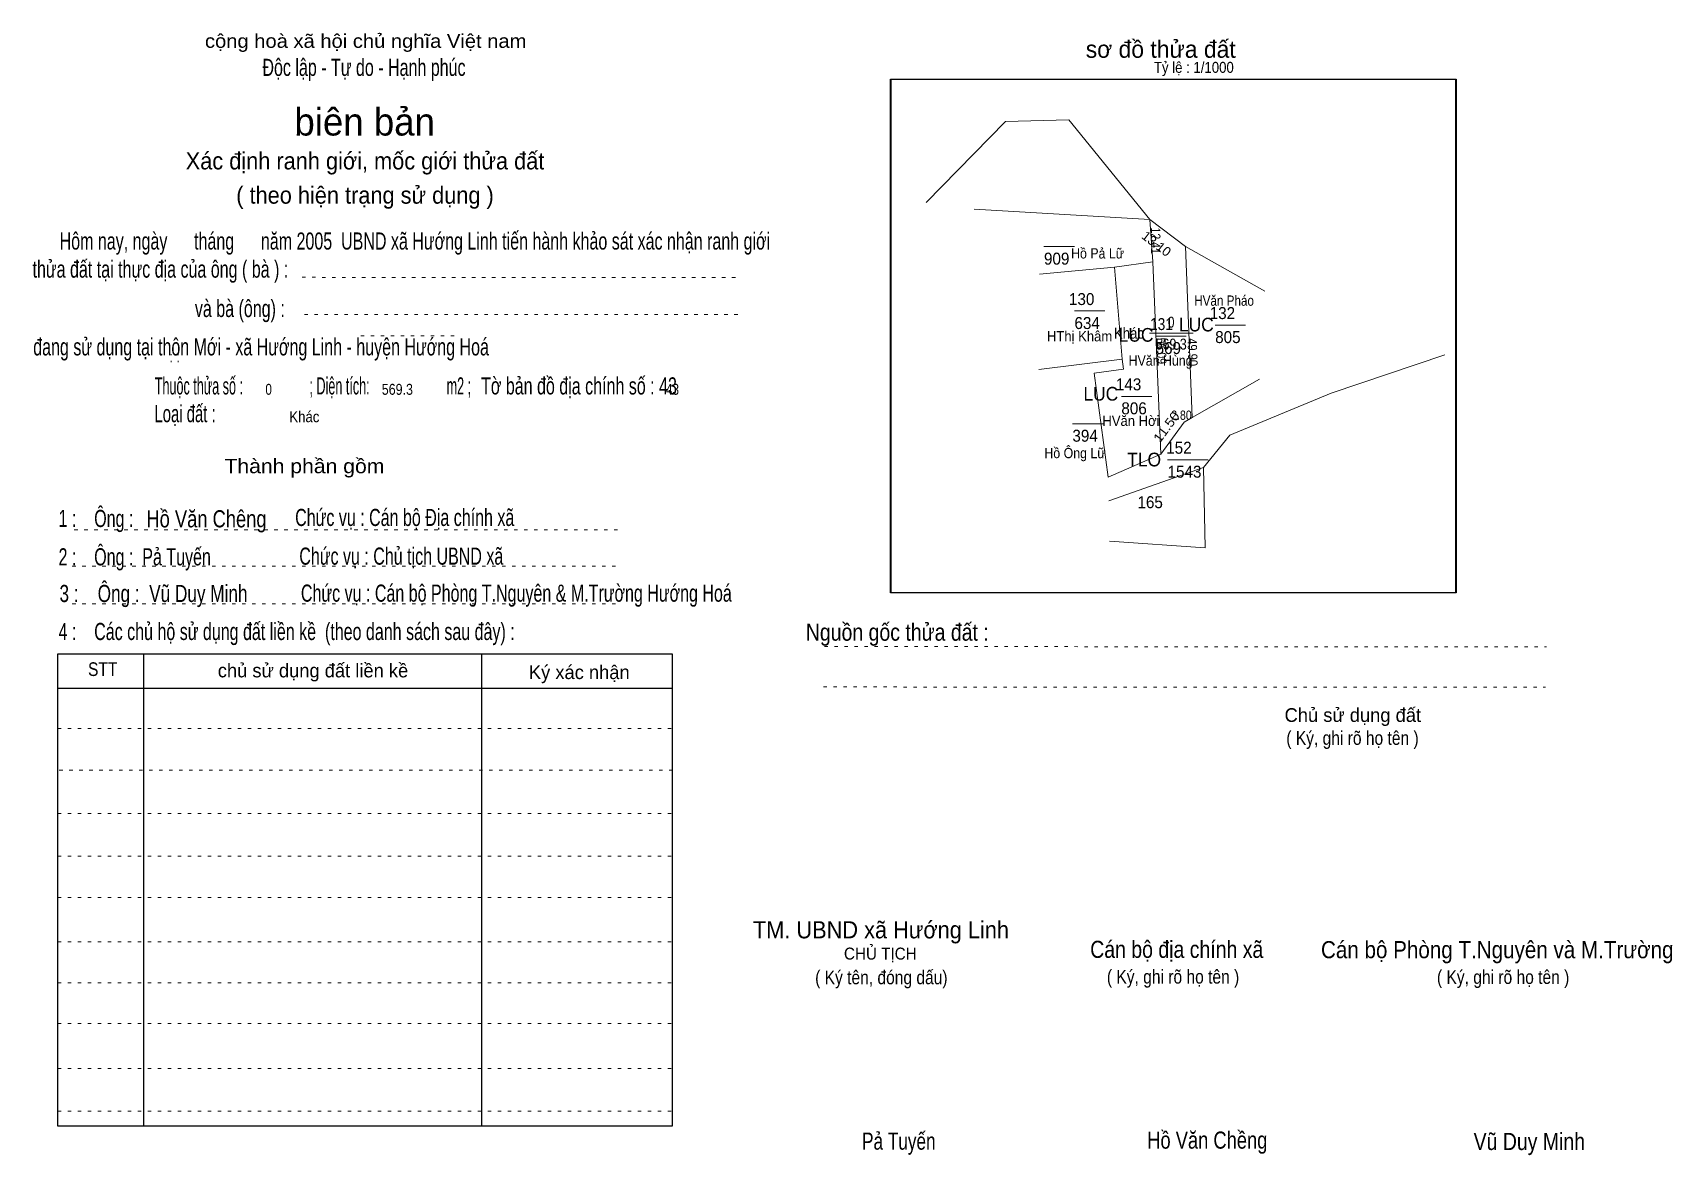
# Model space of a CAD drawing. Header units: centimetres. Extents: x -1.5 to 46.4, y -3.9 to 28.9.
import ezdxf
from ezdxf.enums import TextEntityAlignment as Align

# ---------------------------------------------------------------- set-up
doc = ezdxf.new("R2010")
doc.units = ezdxf.units.CM
doc.header["$LTSCALE"] = 0.16
doc.linetypes.add('DOTTED', pattern=[1.5, 0.3, -1.2])
for name, color, linetype, lineweight in [('15', 7, 'Continuous', 13), ('2', 7, 'Continuous', 25), ('22', 7, 'Continuous', 13), ('33', 7, 'Continuous', 13), ('5', 7, 'DOTTED', 13)]:
    doc.layers.add(name, color=color, linetype=linetype, lineweight=lineweight)
doc.layers.add('34', color=7, linetype='Continuous')
doc.layers.add('51', color=7, linetype='Continuous')

msp = doc.modelspace()

# ---------------------------------------------------------------- linework, layer by layer
at = {"layer": '15'}
for p, q in [((28.04, 22.63), (28.93, 22.63)), ((28.93, 20.75), (29.82, 20.75)), ((33.04, 20.33), (33.93, 20.33)), ((31.3, 20.01), (32.19, 20.01)), ((30.3, 18.25), (31.19, 18.25)), ((28.87, 17.45), (29.77, 17.45)), ((31.65, 16.4), (32.84, 16.4))]:
    msp.add_line(p, q, dxfattribs=at)
at = {"layer": '2'}
msp.add_lwpolyline([(23.56, 27.52), (40.06, 27.52), (40.06, 12.52), (23.56, 12.52)], close=True, dxfattribs=at)
at = {"layer": '22'}
for p, q in [((26, 23.72), (31.13, 23.42)), ((27.91, 21.82), (30.1, 22.03)), ((31.22, 22.18), (31.45, 16.57)), ((29.51, 18.93), (29.91, 15.9)), ((31.45, 16.57), (29.91, 15.9)), ((32.7, 16.18), (29.93, 15.2))]:
    msp.add_line(p, q, dxfattribs=at)
for points in [[(24.6, 23.91), (26.92, 26.28), (28.77, 26.33), (31.13, 23.42)], [(31.13, 23.42), (31.22, 22.18), (30.1, 22.03)], [(34.49, 21.33), (32.17, 22.63), (31.13, 23.42)], [(32.17, 22.63), (32.37, 17.64), (34.33, 18.76)], [(27.89, 19.04), (30.32, 19.34), (30.1, 22.03)], [(29.51, 18.93), (30.36, 19.05), (30.32, 19.34)], [(39.75, 19.47), (36.43, 18.35), (33.47, 17.12), (32.7, 16.18)], [(32.37, 17.64), (32.13, 17.5), (31.45, 16.57)], [(32.7, 16.18), (32.75, 13.83), (29.95, 14.03)]]:
    msp.add_lwpolyline(points, dxfattribs=at)
msp.add_lwpolyline([(31.22, 22.18), (31.45, 16.57), (32.13, 17.5), (32.37, 17.64), (32.17, 22.63), (31.13, 23.42)], close=True, dxfattribs=at)
at = {"layer": '33'}
msp.add_line((31.12, 20.1), (32.4, 20.1), dxfattribs=at)
at = {"layer": '5'}
for p, q in [((6.37, 21.73), (19.21, 21.72)), ((6.44, 20.64), (19.25, 20.64)), ((8.09, 20.02), (10.86, 20.02)), ((-0.28, 14.36), (15.72, 14.36)), ((-0.34, 13.3), (15.66, 13.3)), ((-0.34, 12.2), (15.66, 12.2)), ((21.63, 10.95), (42.72, 10.94)), ((21.6, 9.77), (42.69, 9.76)), ((-0.76, 8.56), (17.18, 8.56)), ((-0.72, 7.34), (17.22, 7.34)), ((-0.76, 6.08), (17.18, 6.08)), ((-0.76, 4.83), (17.18, 4.83)), ((-0.76, 3.62), (17.18, 3.62)), ((-0.76, 2.33), (17.18, 2.33)), ((-0.76, 1.13), (17.18, 1.13)), ((-0.76, -0.06), (17.18, -0.06)), ((-0.76, -1.37), (17.18, -1.37)), ((-0.76, -2.62), (17.18, -2.62))]:
    msp.add_line(p, q, dxfattribs=at)
at = {"layer": '5', "linetype": 'Continuous', "lineweight": 25}
for p, q in [((1.74, 10.74), (1.74, -3.05)), ((11.61, 10.74), (11.61, -3.05)), ((-0.76, 9.73), (17.18, 9.73))]:
    msp.add_line(p, q, dxfattribs=at)
for points in [[(23.58, 27.52), (40.08, 27.52), (40.08, 12.52), (23.58, 12.52)], [(-0.76, 10.74), (17.18, 10.74), (17.18, -3.05), (-0.76, -3.05)]]:
    msp.add_lwpolyline(points, close=True, dxfattribs=at)

# ---------------------------------------------------------------- texts
at = {"layer": '15'}
for s, width, p in [('909', 0.95, (28.04, 22.1)), ('130', 0.95, (28.77, 20.92)), ('132', 0.95, (32.88, 20.51)), ('634', 0.95, (28.93, 20.22)), ('131', 0.85, (31.14, 20.19)), ('805', 0.95, (33.04, 19.81)), ('569', 0.95, (31.3, 19.49)), ('143', 0.95, (30.14, 18.43)), ('806', 0.95, (30.3, 17.73)), ('394', 0.95, (28.87, 16.93)), ('152', 0.95, (31.61, 16.58)), ('1543', 0.95, (31.65, 15.88)), ('165', 0.95, (30.77, 14.99))]:
    msp.add_text(s, height=0.35, dxfattribs=dict(at, width=width)).set_placement(p)
at = {"layer": '22'}
for s, height, width, p in [('Hồ Pả Lữ', 0.3, 0.9, (29.605, 22.28)), ('HVăn Pháo', 0.3, 0.85, (33.3, 20.9)), ('HThị Khâm', 0.3, 0.95, (29.08, 19.86)), ('LUC', 0.4, 0.95, (30.73, 19.85)), ('LUC', 0.4, 0.95, (32.49, 20.15)), ('HVăn Hùng', 0.3, 0.9, (31.445, 19.15)), ('LUC', 0.4, 0.95, (29.7, 18.13)), ('HVăn Hời', 0.3, 0.95, (30.58, 17.39)), ('Hồ Ông Lữ', 0.3, 0.9, (28.945, 16.45)), ('TLO', 0.4, 0.95, (30.965, 16.21))]:
    msp.add_text(s, height=height, dxfattribs=dict(at, width=width)).set_placement(p, align=Align.CENTER)
at = {"layer": '33', "width": 0.9}
msp.add_text('Khác', height=0.32, dxfattribs=at).set_placement((30.96, 19.94), align=Align.RIGHT)
at = {"layer": '33'}
for s, width, p in [('0', 0.8, (31.755, 20.26)), ('569.3', 0.85, (31.755, 19.62))]:
    msp.add_text(s, height=0.32, dxfattribs=dict(at, width=width)).set_placement(p, align=Align.CENTER)
at = {"layer": '34'}
for s, width, p in [(': : ', 0.85, (2.5, 19.25)), ('0', 0.8, (5.3, 18.3)), ('569.3', 0.85, (8.7, 18.3)), ('43', 0.8, (17, 18.3)), ('Khác', 0.9, (6, 17.5))]:
    msp.add_text(s, height=0.32, dxfattribs=dict(at, width=width)).set_placement(p)
at = {"layer": '5'}
for s, height, width, p in [('cộng hoà xã hội chủ nghĩa Việt nam', 0.4, 1.1, (8.23, 28.43)), ('Độc lập - Tự do - Hạnh phúc', 0.5, 0.7, (8.18, 27.61)), ('Xác định ranh giới, mốc giới thửa đất', 0.5, 0.95, (8.21, 24.88)), ('( theo hiện trạng sử dụng )', 0.5, 0.95, (8.21, 23.88)), ('Thành phần gồm', 0.42, 1.1, (6.44, 16.01)), ('Hồ Văn Chêng', 0.5, 0.8, (3.58, 14.43)), ('Chức vụ : Cán bộ Địa chính xã', 0.5, 0.7, (9.37, 14.47)), ('Chức vụ : Chủ tịch UBND xã', 0.5, 0.7, (9.27, 13.34)), ('Chức vụ : Cán bộ Phòng T.Nguyên & M.Trường Hướng Hoá', 0.5, 0.7, (12.63, 12.26)), ('    Nguồn gốc thửa đất :', 0.5, 0.85, (23.44, 11.12)), ('( Ký, ghi rõ họ tên )', 0.4, 0.85, (37.05, 8.08)), ('CHỦ TỊCH', 0.35, 0.95, (23.26, 1.81)), ('( Ký tên, đóng dấu)', 0.4, 0.85, (23.29, 1.09)), ('( Ký, ghi rõ họ tên )', 0.4, 0.85, (31.81, 1.11)), ('( Ký, ghi rõ họ tên )', 0.4, 0.85, (41.45, 1.1)), ('Pả Tuyến', 0.5, 0.75, (23.8, -3.74)), ('Hồ Văn Chềng', 0.5, 0.8, (32.81, -3.71)), ('Vũ Duy Minh', 0.5, 0.85, (42.215, -3.75))]:
    msp.add_text(s, height=height, dxfattribs=dict(at, width=width)).set_placement(p, align=Align.CENTER)
msp.add_text('sơ đồ thửa đất', height=0.5, dxfattribs=at).set_placement((29.26, 28.14))
for s, height, p in [('biên bản', 0.8, (8.2, 25.87)), ('      chủ sử dụng đất liền kề', 0.4, (6.245, 10.05)), ('   Ký xác nhận', 0.4, (14.245, 10)), ('Chủ sử dụng đất', 0.4, (37.06, 8.75))]:
    msp.add_text(s, height=height, dxfattribs=at).set_placement(p, align=Align.CENTER)
for s, height, width, p in [('   Hôm nay, ngày      tháng      năm 2005  UBND xã Hướng Linh tiến hành khảo sát xác nhận ranh giới ', 0.5, 0.7, (-1.1, 22.54)), ('thửa đất tại thực địa của ông ( bà ) :                                       ', 0.5, 0.7, (-1.5, 21.72)), ('                                     và bà (ông) :', 0.5, 0.7, (-1.57, 20.57)), (' đang sử dụng tại thôn Mới - xã Hướng Linh - huyện Hướng Hoá', 0.5, 0.7, (-1.61, 19.45)), ('Thuộc thửa số :                   ; Diện tích:                      m2 ;                                            ', 0.5, 0.55, (2.07, 18.31)), ('Tờ bản đồ địa chính số : 43', 0.5, 0.7, (11.6, 18.31)), ('Loại đất :  ', 0.5, 0.65, (2.06, 17.5)), ('    1 :    Ông :                                                        ', 0.5, 0.7, (-1.26, 14.44)), ('    2 :    Ông :  Pả Tuyến', 0.5, 0.7, (-1.26, 13.32)), ('    3 :    Ông :  Vũ Duy Minh', 0.5, 0.75, (-1.27, 12.25)), ('    4 :    Các chủ hộ sử dụng đất liền kề  (theo danh sách sau đây) :', 0.5, 0.7, (-1.26, 11.14)), ('STT', 0.4, 0.85, (0.12, 10.09)), ('TM. UBND xã Hướng Linh', 0.5, 0.95, (19.54, 2.43)), ('Cán bộ địa chính xã  ', 0.5, 0.85, (29.39, 1.86)), ('Cán bộ Phòng T.Nguyên và M.Trường', 0.5, 0.9, (36.13, 1.85))]:
    msp.add_text(s, height=height, dxfattribs=dict(at, width=width)).set_placement(p)
at = {"layer": '51', "width": 0.9}
msp.add_text('Tỷ lệ : 1/1000', height=0.32, dxfattribs=at).set_placement((31.25, 27.7))
at = {"layer": '51'}
for s, rotation, width, p in [('13.10', 322.815, 1.05, (31.243, 22.602)), ('12.41', 270, 0.85, (31.17, 22.8)), ('56.09', 272.32, 0.85, (31.336, 19.576)), ('49.90', 272.297, 0.9, (32.246, 19.54)), ('11.50', 53.449, 1.1, (31.726, 17.28))]:
    msp.add_text(s, height=0.27, rotation=rotation, dxfattribs=dict(at, width=width)).set_placement(p, align=Align.CENTER)
at = {"layer": '51', "width": 0.85}
msp.add_text('2.80', height=0.27, dxfattribs=at).set_placement((32.055, 17.57), align=Align.CENTER)

doc.saveas('drawing.dxf')
